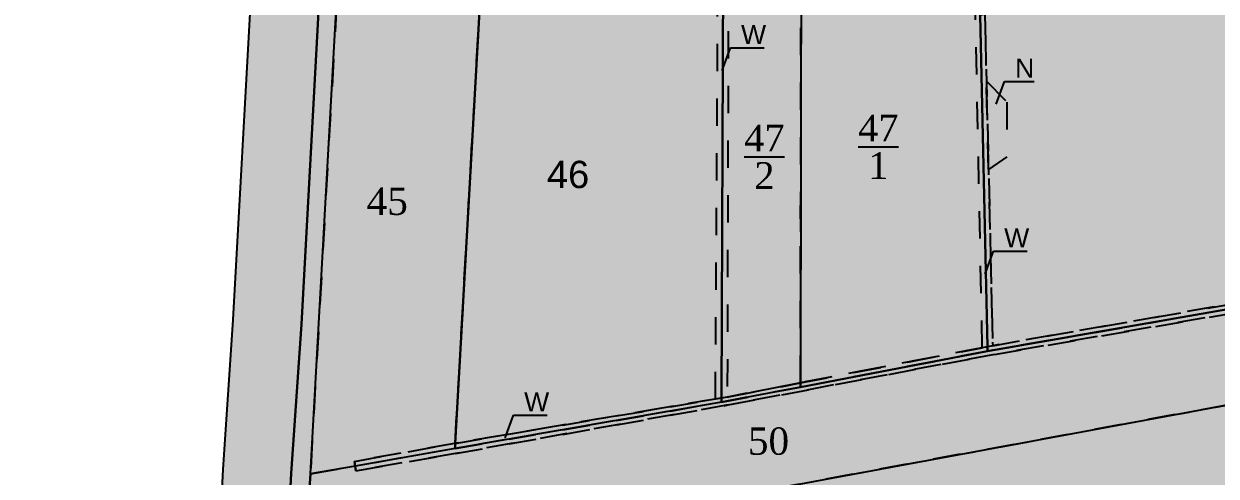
# Model space of a CAD drawing. Header units: millimetres. Extents: x 1380 to 5204, y 977 to 2350.
# Drawn here: x 1379.5 to 1816.5, y 1716.3 to 1881.8 of the extents above; entities that cross this region are included whole.
import ezdxf
from ezdxf import colors
from ezdxf.entities.mleader import LeaderData, LeaderLine
from ezdxf.math import Vec2, Vec3

# ---------------------------------------------------------------- set-up
doc = ezdxf.new("R2010")
doc.units = ezdxf.units.MM
doc.linetypes.add('UZYTEK', pattern=[20, 10, -10])
for name, color, linetype in [('dzialki', 18, 'Continuous'), ('Numeracja', 7, 'Continuous'), ('Obreb', 2, 'Continuous'), ('Pokolorwane użytki', 7, 'Continuous'), ('Rowy', 250, 'UZYTEK'), ('Uzytki', 250, 'UZYTEK'), ('W', 250, 'Continuous')]:
    doc.layers.add(name, color=color, linetype=linetype)
doc.layers.add('Num użytków', color=7, linetype='Continuous', true_color=0x000000)
doc.styles.add('Całkowite', font='times.ttf', dxfattribs={"height": 10})
doc.styles.get("Standard").update_dxf_attribs({"font": 'arial.ttf'})
doc.styles.add('Ułamki', font='times.ttf', dxfattribs={"height": 14})

# ---------------------------------------------------------------- blocks, each defined once
blk = doc.blocks.new('_None')

msp = doc.modelspace()

# ---------------------------------------------------------------- hatches: boundary and pattern name
at = {"layer": 'Obreb', "ltscale": 0.1, "true_color": 0xf4ee51}
h = msp.add_hatch(color=41, dxfattribs=at)
h.dxf.hatch_style = 1
h.paths.add_polyline_path([(1739.27, 2064.25), (1569.18, 2044.6), (1564.53, 2044.15), (1500.42, 2035.92), (1473.15, 2032.87), (1468.93, 1980), (1462.92, 1894.61), (1456.31, 1773.44), (1452.55, 1718.71), (1450.66, 1680.7), (1442.54, 1619.86), (1424.58, 1499.01), (1404.87, 1303.08), (1390.68, 1109.1), (1379.54, 977.39), (1416.06, 982.26), (1503.01, 993.87), (1504.63, 994.09), (1506.25, 994.3), (1621.93, 1009.75), (1623.42, 1009.95), (1726.06, 1023.65), (1744.84, 1026.16), (1749.27, 1026.75), (2001.11, 1060.37), (2068.99, 1069.43), (2152.68, 1080.6), (2558.18, 1139.98), (2925.58, 1191.89), (2950.42, 1195.27), (3034.81, 1077.94), (3080.44, 1228.22), (3101.82, 1235.05), (3049.2, 1373.09), (3047.94, 1379.97), (3036.54, 1465.16), (3034.11, 1481.41), (3037.35, 1523.54), (3064.08, 1535.14), (3042.44, 1582.63), (3034.82, 1599.34), (3026.23, 1623.42), (3022.72, 1647.12), (3015.17, 1693.82), (3010.46, 1738.63), (3007.5, 1779.8), (3007.5, 1828.93), (2995.54, 1854.86), (2982.24, 1913.84), (2978.33, 1926.18), (2939.25, 2070.19), (2911.03, 2085.83), (2875.11, 2109.04), (2851.35, 2127.45), (2832.79, 2142.28), (2800.7, 2188.75), (2762.52, 2156.94), (2761.01, 2154.88), (2592.26, 2137.52), (2569.19, 2140.22), (2541.29, 2148.28), (2358.61, 2230.49), (2370.36, 2167.83), (2372.08, 2158.65), (2124.8, 2119.92), (1843.77, 2075.91), (1839.89, 2076.73), (1821.8, 2074.33), (1789.76, 2070.08)])
h.paths.add_polyline_path([(1792.84, 2045.27), (1825.09, 2049.55), (1838.91, 2051.38), (1843.08, 2050.5), (2128.67, 2095.22), (2401.4, 2137.94), (2394.93, 2172.44), (2392, 2188.04), (2532.65, 2124.75), (2564.24, 2115.63), (2592.09, 2112.37), (2774.63, 2131.15), (2780.88, 2139.71), (2795.68, 2152.03), (2814.31, 2125.04), (2835.89, 2107.8), (2860.65, 2088.62), (2898.18, 2064.37), (2917.89, 2053.45), (2954.34, 1919.13), (2958.08, 1907.3), (2971.73, 1846.78), (2982.5, 1823.44), (2982.5, 1778.91), (2985.55, 1736.43), (2990.38, 1690.52), (2998.01, 1643.29), (3001.86, 1617.33), (3011.63, 1589.94), (3019.69, 1572.27), (3030.77, 1547.94), (3018.26, 1542.51), (3013.6, 1540.82), (3008.97, 1480.5), (3011.79, 1461.65), (3023.24, 1376.04), (3025.03, 1366.32), (3069.05, 1250.82), (3060.33, 1248.04), (3025.58, 1133.59), (2961.94, 1222.07), (2922.15, 1216.65), (2554.62, 1164.73), (2149.21, 1105.36), (2065.68, 1094.21), (1997.8, 1085.15), (1745.96, 1051.53), (1741.53, 1050.94), (1722.75, 1048.43), (1620.11, 1034.73), (1618.62, 1034.53), (1502.94, 1019.08), (1501.32, 1018.87), (1499.71, 1018.65), (1412.75, 1007.04), (1407.07, 1006.29), (1415.61, 1107.14), (1429.78, 1300.92), (1449.4, 1495.92), (1467.3, 1616.37), (1475.58, 1678.42), (1477.51, 1717.23), (1481.26, 1771.9), (1487.87, 1893.05), (1493.86, 1978.13), (1496.43, 2010.32), (1503.4, 2011.1), (1567.32, 2019.31), (1571.82, 2019.74), (1742.14, 2039.42)], flags=16)
at = {"layer": 'Pokolorwane użytki', "true_color": 0x5b8edb}
h = msp.add_hatch(color=153, dxfattribs=at)
h.dxf.hatch_style = 1
h.paths.add_polyline_path([(1481.26, 1771.9), (1477.51, 1717.23), (1475.58, 1678.42), (1467.3, 1616.37), (1449.4, 1495.92), (1429.78, 1300.92), (1415.61, 1107.14), (1407.07, 1006.29), (1412.75, 1007.04), (1419.44, 1095.83), (1419.8, 1101.49), (1420.05, 1105.48), (1431.91, 1261.38), (1447.81, 1418.28), (1447.94, 1420.64), (1448.06, 1422.99), (1455.74, 1495.26), (1456.25, 1498.1), (1456.77, 1500.95), (1468.38, 1581.98), (1482.04, 1679.83), (1484.57, 1717.07), (1494.15, 1888.9), (1494.48, 1894.05), (1503.4, 2011.1), (1496.43, 2010.32), (1493.86, 1978.13), (1487.87, 1893.05)])
at = {"layer": 'Pokolorwane użytki', "true_color": 0x3bd23d}
h = msp.add_hatch(color=93, dxfattribs=at)
h.dxf.hatch_style = 1
h.paths.add_polyline_path([(1727.64, 1916.57), (1729.29, 1916.57), (1729.28, 1925.24), (1664.36, 1915.75), (1664.13, 1750.39), (1730.8, 1763.29)])
h = msp.add_hatch(color=93, dxfattribs=at)
h.dxf.hatch_style = 1
h.paths.add_polyline_path([(1996.74, 1924.76), (1731.7, 1885.23), (1732.28, 1860.87), (1739.84, 1853.13), (1739.84, 1833.19), (1733.06, 1828.5), (1734.6, 1764.02), (1894.52, 1791.97)])
h = msp.add_hatch(color=93, dxfattribs=at)
h.dxf.hatch_style = 1
h.paths.add_polyline_path([(1664.36, 1915.75), (1635.87, 1911.13), (1635.82, 1899.12), (1637.74, 1899.12), (1637.32, 1745.21), (1664.13, 1750.39)])
at = {"layer": 'Pokolorwane użytki', "true_color": 0x5b8edb}
h = msp.add_hatch(color=153, dxfattribs=at)
h.dxf.hatch_style = 1
h.paths.add_polyline_path([(1730, 1884.98), (1729.29, 1916.57), (1727.64, 1916.57), (1730.8, 1763.29), (1732.7, 1763.65)])
at = {"layer": 'Pokolorwane użytki', "true_color": 0x3bd23d}
h = msp.add_hatch(color=93, dxfattribs=at)
h.dxf.hatch_style = 1
h.paths.add_polyline_path([(1633.89, 1899.12), (1635.82, 1899.12), (1635.87, 1911.13), (1547.13, 1897.42), (1537.57, 1728.26), (1633, 1744.47)])
h = msp.add_hatch(color=93, dxfattribs=at)
h.dxf.hatch_style = 1
h.paths.add_polyline_path([(1547.13, 1897.42), (1494.15, 1888.9), (1484.57, 1717.07), (1500.92, 1719.92), (1500.68, 1721.68), (1537.57, 1728.26)])
at = {"layer": 'Pokolorwane użytki', "true_color": 0x5b8edb}
h = msp.add_hatch(color=153, dxfattribs=at)
h.dxf.hatch_style = 1
h.paths.add_polyline_path([(1635.82, 1899.12), (1633.89, 1899.12), (1633, 1744.47), (1635.16, 1744.84)])
h = msp.add_hatch(color=153, dxfattribs=at)
h.dxf.hatch_style = 1
h.paths.add_polyline_path([(1637.74, 1899.12), (1635.82, 1899.12), (1635.16, 1744.84), (1637.32, 1745.21)])
h = msp.add_hatch(color=153, dxfattribs=at)
h.dxf.hatch_style = 1
h.paths.add_polyline_path([(1732.7, 1763.65), (1734.6, 1764.02), (1731.7, 1885.23), (1730, 1884.98)])
at = {"layer": 'Pokolorwane użytki', "true_color": 0xff3333}
h = msp.add_hatch(color=20, dxfattribs=at)
h.dxf.hatch_style = 1
h.paths.add_polyline_path([(1739.84, 1853.13), (1732.28, 1860.87), (1733.06, 1828.5), (1739.84, 1833.19)])
at = {"layer": 'Pokolorwane użytki', "true_color": 0x5b8edb}
h = msp.add_hatch(color=153, dxfattribs=at)
h.dxf.hatch_style = 1
h.paths.add_polyline_path([(1892.82, 1789.92), (1894.52, 1791.97), (1734.6, 1764.02), (1732.7, 1763.65), (1732.7, 1762.01)])
at = {"layer": 'Pokolorwane użytki', "true_color": 0x3bd23d}
h = msp.add_hatch(color=93, dxfattribs=at)
h.dxf.hatch_style = 1
h.paths.add_polyline_path([(1860.35, 1749.66), (1891.12, 1787.86), (1735.21, 1760.85), (1637.65, 1742.31), (1537.74, 1724.56), (1501.16, 1718.16), (1500.92, 1719.92), (1484.57, 1717.07), (1482.04, 1679.83)])
at = {"layer": 'Pokolorwane użytki', "true_color": 0x5b8edb}
h = msp.add_hatch(color=153, dxfattribs=at)
h.dxf.hatch_style = 1
h.paths.add_polyline_path([(1500.92, 1719.92), (1501.16, 1718.16), (1537.74, 1724.56), (1637.65, 1742.31), (1735.21, 1760.85), (1891.12, 1787.86), (1892.82, 1789.92), (1732.7, 1762.01), (1664.13, 1748.87), (1635.16, 1743.35), (1537.66, 1726.41)])
h = msp.add_hatch(color=153, dxfattribs=at)
h.dxf.hatch_style = 1
h.paths.add_polyline_path([(1732.7, 1762.01), (1732.7, 1763.65), (1730.8, 1763.29), (1664.13, 1750.39), (1664.13, 1748.87)])
at = {"layer": 'Pokolorwane użytki', "true_color": 0x3bd23d}
h = msp.add_hatch(color=93, dxfattribs=at)
h.dxf.hatch_style = 1
h.paths.add_polyline_path([(1637.54, 1683.91), (1639.79, 1683.79), (1629.12, 1610.31), (1647.78, 1613.89), (1719.53, 1627.65), (1735.1, 1702.79), (1738.77, 1702.79), (1724.5, 1628.61), (1777.16, 1638.7), (1827.49, 1711.49), (1845.05, 1729.95), (1847.24, 1728.29), (1851.29, 1732.81), (1848.29, 1734.67), (1860.35, 1749.66), (1482.04, 1679.83), (1468.38, 1581.98), (1549.49, 1596.16), (1554.49, 1631.84), (1557.72, 1631.84), (1553.18, 1596.82), (1625.95, 1609.7)])
at = {"layer": 'Pokolorwane użytki', "true_color": 0x5b8edb}
h = msp.add_hatch(color=153, dxfattribs=at)
h.dxf.hatch_style = 1
h.paths.add_polyline_path([(1637.32, 1745.21), (1635.16, 1744.84), (1635.16, 1743.35), (1664.13, 1748.87), (1664.13, 1750.39)])
h = msp.add_hatch(color=153, dxfattribs=at)
h.dxf.hatch_style = 1
h.paths.add_polyline_path([(1635.16, 1743.35), (1635.16, 1744.84), (1633, 1744.47), (1537.57, 1728.26), (1537.66, 1726.41)])
h = msp.add_hatch(color=153, dxfattribs=at)
h.dxf.hatch_style = 1
h.paths.add_polyline_path([(1537.66, 1726.41), (1537.57, 1728.26), (1537.39, 1728.23), (1500.68, 1721.68), (1500.92, 1719.92)])

# ---------------------------------------------------------------- linework, layer by layer
at = {"layer": 'dzialki'}
for points in [[(1664.13, 1750.39), (1664.13, 1748.87), (1732.7, 1762.01), (1732.7, 1763.65), (1730, 1884.98), (1729.29, 1916.57), (1729.28, 1925.24), (1664.36, 1915.75), (1664.13, 1750.39)], [(1732.7, 1762.01), (1892.82, 1789.92), (1897.24, 1790.69), (2000.91, 1925.42), (1996.74, 1924.76), (1731.7, 1885.23), (1730, 1884.98), (1732.7, 1763.65), (1732.7, 1762.01)], [(1635.87, 1911.13), (1664.36, 1915.75), (1664.13, 1750.39), (1664.13, 1748.87), (1635.16, 1743.35), (1635.16, 1744.84), (1635.82, 1899.12), (1635.87, 1911.13)], [(1547.13, 1897.42), (1635.87, 1911.13), (1635.82, 1899.12), (1635.16, 1744.84), (1635.16, 1743.35), (1537.66, 1726.41), (1537.57, 1728.26), (1547.13, 1897.42)], [(1494.15, 1888.9), (1547.13, 1897.42), (1537.57, 1728.26), (1537.66, 1726.41), (1500.92, 1719.92), (1484.57, 1717.07), (1494.15, 1888.9)], [(1500.92, 1719.92), (1484.57, 1717.07), (1482.04, 1679.83), (1860.35, 1749.66), (1864.92, 1750.5), (1897.24, 1790.69), (1892.82, 1789.92), (1732.7, 1762.01), (1664.13, 1748.87), (1635.16, 1743.35), (1537.66, 1726.41), (1500.92, 1719.92)], [(1482.04, 1679.83), (1860.35, 1749.66), (1864.92, 1750.5), (1851.29, 1732.81), (1847.24, 1728.29), (1828.9, 1707.19), (1782.28, 1639.76), (1777.16, 1638.7), (1724.5, 1628.61), (1719.53, 1627.65), (1647.78, 1613.89), (1629.12, 1610.31), (1625.95, 1609.7), (1553.18, 1596.82), (1549.49, 1596.16), (1468.38, 1581.98), (1482.04, 1679.83)]]:
    msp.add_lwpolyline(points, close=True, dxfattribs=at)
msp.add_lwpolyline([(1487.87, 1893.05), (1481.26, 1771.9), (1477.51, 1717.23), (1475.58, 1678.42), (1467.3, 1616.37), (1449.4, 1495.92), (1429.78, 1300.92), (1415.61, 1107.14), (1407.07, 1006.29), (1412.75, 1007.04), (1419.44, 1095.83), (1419.8, 1101.49), (1420.05, 1105.48), (1431.91, 1261.38), (1447.81, 1418.28), (1447.94, 1420.64), (1448.06, 1422.99), (1455.74, 1495.26), (1456.25, 1498.1), (1456.77, 1500.95), (1468.38, 1581.98), (1482.04, 1679.83), (1484.57, 1717.07), (1494.15, 1888.9)], dxfattribs=at)
at = {"layer": 'Obreb'}
for points in [[(2925.58, 1191.89), (2558.18, 1139.98), (2152.68, 1080.6), (2068.99, 1069.43), (2001.11, 1060.37), (1749.27, 1026.75), (1744.84, 1026.16), (1726.06, 1023.65), (1623.42, 1009.95), (1621.93, 1009.75), (1506.25, 994.3), (1504.63, 994.09), (1503.01, 993.87), (1416.06, 982.26), (1379.54, 977.39), (1390.68, 1109.1), (1404.87, 1303.08), (1424.58, 1499.01), (1442.54, 1619.86), (1450.66, 1680.7), (1452.55, 1718.71), (1456.31, 1773.44), (1462.92, 1894.61)], [(2922.15, 1216.65), (2554.62, 1164.73), (2149.21, 1105.36), (2065.68, 1094.21), (1997.8, 1085.15), (1745.96, 1051.53), (1741.53, 1050.94), (1722.75, 1048.43), (1620.11, 1034.73), (1618.62, 1034.53), (1502.94, 1019.08), (1501.32, 1018.87), (1499.71, 1018.65), (1412.75, 1007.04), (1407.07, 1006.29), (1415.61, 1107.14), (1429.78, 1300.92), (1449.4, 1495.92), (1467.3, 1616.37), (1475.58, 1678.42), (1477.51, 1717.23), (1481.26, 1771.9), (1487.87, 1893.05)]]:
    msp.add_lwpolyline(points, dxfattribs=at)
at = {"layer": 'Rowy'}
for points in [[(1727.64, 1916.57), (1730.95, 1916.57), (1734.6, 1764.02), (1730.8, 1763.29), (1727.64, 1916.57)], [(1633.89, 1899.12), (1637.74, 1899.12), (1637.32, 1745.21), (1633, 1744.47), (1633.89, 1899.12)], [(1892.82, 1789.92), (1894.52, 1791.97), (1734.6, 1764.02), (1732.7, 1763.65), (1732.7, 1762.01)], [(1735.21, 1760.85), (1891.12, 1787.86), (1892.82, 1789.92), (1732.7, 1762.01), (1664.13, 1748.87), (1635.16, 1743.35), (1537.66, 1726.41), (1500.92, 1719.92), (1501.16, 1718.16), (1537.74, 1724.56), (1637.65, 1742.31)], [(1732.7, 1762.01), (1732.7, 1763.65), (1730.8, 1763.29), (1664.13, 1750.39), (1664.13, 1748.87)], [(1664.13, 1748.87), (1664.13, 1750.39), (1637.32, 1745.21), (1635.16, 1744.84), (1635.16, 1743.35)], [(1635.16, 1743.35), (1635.16, 1744.84), (1633, 1744.47), (1537.57, 1728.26), (1537.66, 1726.41)]]:
    msp.add_lwpolyline(points, close=True, dxfattribs=at)
msp.add_lwpolyline([(1500.68, 1721.68), (1500.92, 1719.92), (1501.16, 1718.16), (1537.74, 1724.56), (1637.65, 1742.31), (1735.21, 1760.85), (1891.12, 1787.86), (1894.52, 1791.97), (1734.6, 1764.02), (1637.32, 1745.21), (1537.39, 1728.23), (1500.68, 1721.68)], dxfattribs=at)
at = {"layer": 'Uzytki'}
for points in [[(1727.64, 1916.57), (1729.29, 1916.57), (1729.28, 1925.24), (1664.36, 1915.75), (1664.13, 1750.39), (1730.8, 1763.29)], [(1996.74, 1924.76), (1731.7, 1885.23), (1734.6, 1764.02), (1894.52, 1791.97)], [(1664.36, 1915.75), (1635.87, 1911.13), (1635.82, 1899.12), (1637.74, 1899.12), (1637.32, 1745.21), (1664.13, 1750.39)], [(1664.36, 1915.75), (1635.87, 1911.13), (1635.82, 1899.12), (1637.74, 1899.12), (1637.32, 1745.21), (1664.13, 1750.39)], [(1633.89, 1899.12), (1635.82, 1899.12), (1635.87, 1911.13), (1547.13, 1897.42), (1537.57, 1728.26), (1633, 1744.47)], [(1547.13, 1897.42), (1494.15, 1888.9), (1484.57, 1717.07), (1500.92, 1719.92), (1500.68, 1721.68), (1537.57, 1728.26)], [(1732.28, 1860.87), (1739.84, 1853.13), (1739.84, 1833.19), (1733.06, 1828.5), (1732.28, 1860.87)], [(1860.35, 1749.66), (1891.12, 1787.86), (1735.21, 1760.85), (1637.65, 1742.31), (1537.74, 1724.56), (1501.16, 1718.16), (1500.92, 1719.92), (1484.57, 1717.07), (1482.04, 1679.83)], [(1637.54, 1683.91), (1639.79, 1683.79), (1629.12, 1610.31), (1719.53, 1627.65), (1735.1, 1702.79), (1738.77, 1702.79), (1724.5, 1628.61), (1777.16, 1638.7), (1827.49, 1711.49), (1845.05, 1729.95), (1847.24, 1728.29), (1851.29, 1732.81), (1848.29, 1734.67), (1860.35, 1749.66), (1482.04, 1679.83), (1468.38, 1581.98), (1549.49, 1596.16), (1554.49, 1631.84), (1557.72, 1631.84), (1553.18, 1596.82), (1625.95, 1609.7)]]:
    msp.add_lwpolyline(points, close=True, dxfattribs=at)

# ---------------------------------------------------------------- texts
at = {"layer": 'Numeracja', "attachment_point": 1}
for s, insert, char_height, width, style in [('\\A1;{\\H0.7x;\\S47/1;}', (1685.29, 1848.57), 14, 12.3939, 'Ułamki'), ('\\A1;{\\H0.7x;\\S47/2;}', (1643.55, 1844.92), 14, 16.0772, 'Ułamki'), ('50', (1644.89, 1734.09), 10, 16.0813, 'Całkowite')]:
    msp.add_mtext(s, dxfattribs=dict(at, insert=insert, char_height=char_height, width=width, style=style))
at = {"layer": 'Numeracja', "char_height": 10, "attachment_point": 1}
for s, width, insert in [('46', 16.8989, (1571.21, 1831.71)), ('{\\fTimes New Roman|b0|i0|c238|p18;45}', 19.5912, (1505.16, 1821.89))]:
    msp.add_mtext_dynamic_manual_height_columns(s, width=width, gutter_width=12.5, heights=[0], dxfattribs=dict(at, insert=insert))

# ---------------------------------------------------------------- leaders
at = {"layer": 'Num użytków'}
ml = msp.add_multileader_mtext('Standard', dxfattribs=at)
ml.set_content('N', color=256)
ml.set_leader_properties()
ml.set_arrow_properties(name='NONE')
ml.build(insert=Vec2(0, 0))
ml.multileader.update_dxf_attribs({"text_left_attachment_type": 5, "text_right_attachment_type": 0, "text_top_attachment_type": 10, "text_bottom_attachment_type": 10})
ctx = ml.context
ctx.base_point, ctx.char_height, ctx.plane_origin = Vec3(1740.8, 1860.72), 7, Vec3(1735.87, 1852.4)
ctx.left_attachment, ctx.right_attachment, ctx.top_attachment, ctx.bottom_attachment = 5, 0, 10, 10
notes = []
notes.append((ctx, [(0, (1, 1, 0), (1738.94, 1860.72), (1, 0), 1.86, [(0, [(1735.87, 1852.4)], 0, [])])]))
ctx.mtext.insert, ctx.mtext.flow_direction = Vec3(1742.8, 1869.12), 5
at = {"layer": 'W'}
ml = msp.add_multileader_mtext('Standard', dxfattribs=at)
ml.set_content('W', color=256)
ml.set_leader_properties()
ml.set_arrow_properties(name='NONE')
ml.build(insert=Vec2(0, 0))
ml.multileader.update_dxf_attribs({"text_left_attachment_type": 5, "text_right_attachment_type": 0, "text_top_attachment_type": 10, "text_bottom_attachment_type": 10})
ctx = ml.context
ctx.base_point, ctx.char_height, ctx.plane_origin = Vec3(1640.36, 1873.05), 7, Vec3(1635.42, 1864.73)
ctx.left_attachment, ctx.right_attachment, ctx.top_attachment, ctx.bottom_attachment = 5, 0, 10, 10
notes.append((ctx, [(0, (1, 1, 0), (1638.49, 1873.05), (1, 0), 1.86, [(0, [(1635.42, 1864.73)], 0, [])])]))
ctx.mtext.insert, ctx.mtext.flow_direction = Vec3(1642.36, 1881.45), 5
ml = msp.add_multileader_mtext('Standard', dxfattribs=at)
ml.set_content('W', color=256)
ml.set_leader_properties()
ml.set_arrow_properties(name='NONE')
ml.build(insert=Vec2(0, 0))
ml.multileader.update_dxf_attribs({"text_left_attachment_type": 5, "text_right_attachment_type": 0, "text_top_attachment_type": 10, "text_bottom_attachment_type": 10})
ctx = ml.context
ctx.base_point, ctx.char_height, ctx.plane_origin = Vec3(1736.79, 1798.63), 7, Vec3(1731.86, 1790.31)
ctx.left_attachment, ctx.right_attachment, ctx.top_attachment, ctx.bottom_attachment = 5, 0, 10, 10
notes.append((ctx, [(0, (1, 1, 0), (1734.93, 1798.63), (1, 0), 1.86, [(0, [(1731.86, 1790.31)], 0, [])])]))
ctx.mtext.insert, ctx.mtext.flow_direction = Vec3(1738.79, 1807.03), 5
ml = msp.add_multileader_mtext('Standard', dxfattribs=at)
ml.set_content('W', color=256)
ml.set_leader_properties()
ml.set_arrow_properties(name='NONE')
ml.build(insert=Vec2(0, 0))
ml.multileader.update_dxf_attribs({"text_left_attachment_type": 5, "text_right_attachment_type": 0, "text_top_attachment_type": 10, "text_bottom_attachment_type": 10})
ctx = ml.context
ctx.base_point, ctx.char_height, ctx.plane_origin = Vec3(1560.86, 1738.6), 7, Vec3(1555.92, 1730.28)
ctx.left_attachment, ctx.right_attachment, ctx.top_attachment, ctx.bottom_attachment = 5, 0, 10, 10
notes.append((ctx, [(0, (1, 1, 0), (1558.99, 1738.6), (1, 0), 1.86, [(0, [(1555.92, 1730.28)], 0, [])])]))
ctx.mtext.insert, ctx.mtext.flow_direction = Vec3(1562.86, 1747), 5
for ctx, leaders in notes:
    for number, flags, end, landing, length, lines in leaders:
        leader = LeaderData()
        leader.index, (leader.has_last_leader_line, leader.has_dogleg_vector, leader.attachment_direction) = number, flags
        leader.last_leader_point, leader.dogleg_vector, leader.dogleg_length = Vec3(end), Vec3(landing), length
        for number, points, colour, breaks in lines:
            line = LeaderLine()
            line.index, line.vertices, line.color, line.breaks = number, Vec3.list(points), colors.encode_raw_color(colour), breaks
            leader.lines.append(line)
        ctx.leaders.append(leader)

doc.saveas('drawing.dxf')
